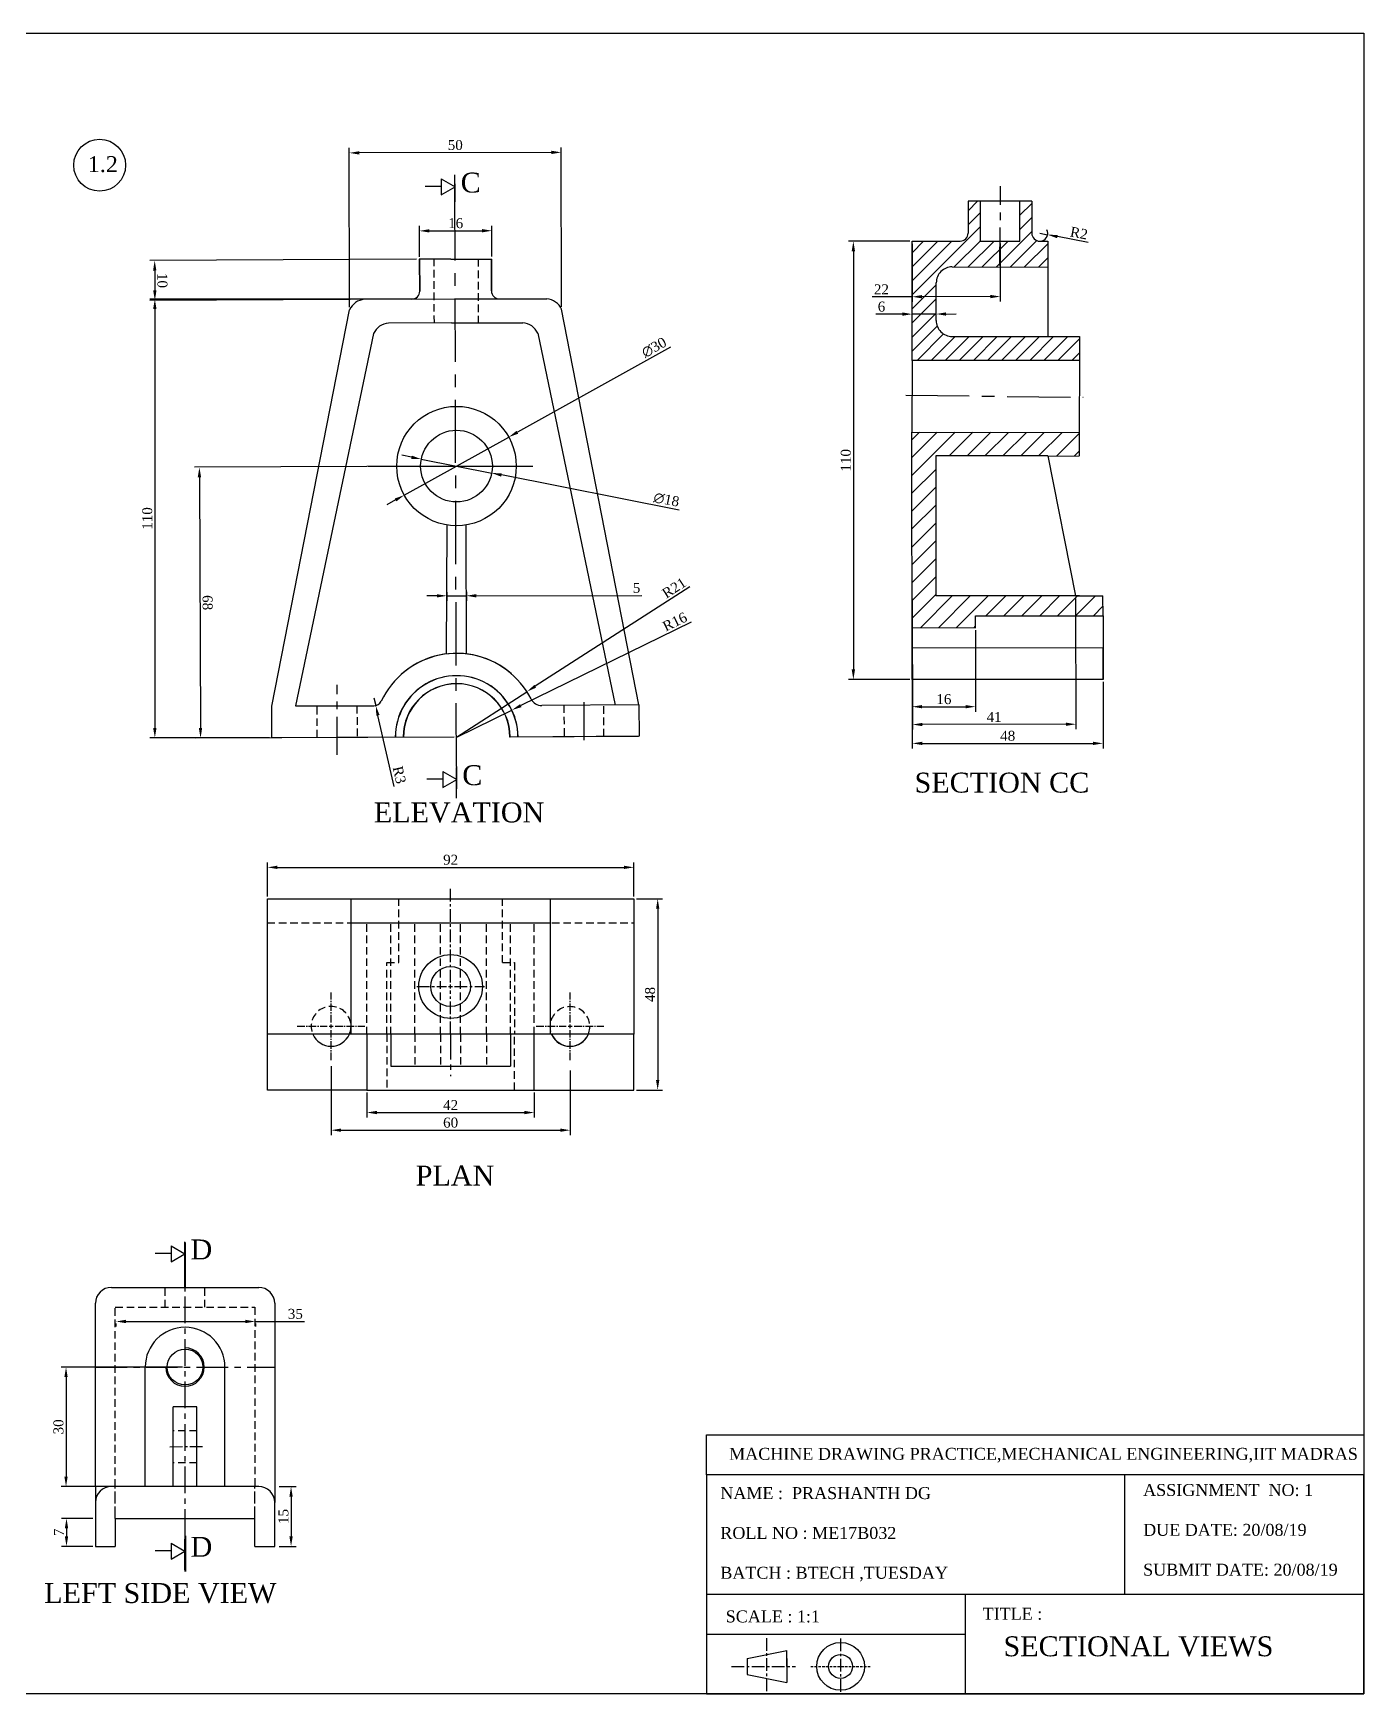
# Model space of a CAD drawing. Header units: millimetres. Extents: x 17593 to 18315, y 2552 to 2968.
# Drawn here: x 17980.5 to 18314.6, y 2551.6 to 2968.4 of the extents above; entities that cross this region are included whole.
import ezdxf

# ---------------------------------------------------------------- set-up
doc = ezdxf.new("R2010")
doc.units = ezdxf.units.MM
for name, pattern in [('ACAD_ISO02W100', [15, 12, -3]), ('CENTER', [50.8, 31.75, -6.35, 6.35, -6.35]), ('CENTER2', [28.575, 19.05, -3.175, 3.175, -3.175]), ('HIDDEN', [9.525, 6.35, -3.175])]:
    doc.linetypes.add(name, pattern=pattern)
doc.styles.get("Standard").update_dxf_attribs({"font": 'times.ttf'})
doc.dimstyles.new('ISO-25', dxfattribs={"dimtxt": 2.5, "dimasz": 2.5, "dimexe": 1.25, "dimexo": 0.625, "dimtad": 1, "dimdsep": 46, "dimtxsty": 'Standard', "dimcen": 2.5, "dimclrd": 3, "dimclre": 3, "dimclrt": 4, "dimadec": 0, "dimazin": 0, "dimtfac": 1, "dimtmove": 0, "dimatfit": 3, "dimfxl": 1, "dimarcsym": 0})
pattern_1 = [(45, (18361.8462, 2815.9197), (-1.767767, 1.767767), [])]

# ---------------------------------------------------------------- blocks, each defined once
blk = doc.blocks.new('*D25')
at = {"color": 3, "lineweight": -2, "transparency": 16777216}
for p, q in [((18059.97, 2899.62), (18059.87, 2939.63)), ((18113.19, 2899.74), (18113.1, 2939.75)), ((18110.6, 2938.5), (18062.38, 2938.39))]:
    blk.add_line(p, q, dxfattribs=at)
at = {"color": 3, "transparency": 16777216}
for points in [[(18062.38, 2938.8), (18062.38, 2937.97), (18059.88, 2938.38)], [(18110.6, 2938.92), (18110.6, 2938.08), (18113.1, 2938.5)]]:
    blk.add_solid(points, dxfattribs=at)
at = {"layer": 'Defpoints', "color": 0, "transparency": 16777216}
for p in [(18059.88, 2938.38), (18059.97, 2899), (18113.19, 2899.12)]:
    blk.add_point(p, dxfattribs=at)
at = {"color": 4, "transparency": 16777216, "insert": (18086.49, 2940.34), "char_height": 2.5, "attachment_point": 5, "rotation": 0.132}
blk.add_mtext('50', dxfattribs=at)
blk = doc.blocks.new('*D26')
at = {"color": 3, "lineweight": -2, "transparency": 16777216}
for p, q in [((18076.77, 2911.69), (18009.79, 2911.35)), ((18011.05, 2908.86), (18011.07, 2903.85)), ((18076.82, 2901.69), (18009.84, 2901.35))]:
    blk.add_line(p, q, dxfattribs=at)
at = {"color": 3, "transparency": 16777216}
for points in [[(18011.46, 2908.86), (18010.63, 2908.85), (18011.04, 2911.36)], [(18011.49, 2903.85), (18010.66, 2903.85), (18011.09, 2901.35)]]:
    blk.add_solid(points, dxfattribs=at)
at = {"layer": 'Defpoints', "color": 0, "transparency": 16777216}
for p in [(18077.4, 2911.7), (18011.09, 2901.35), (18077.45, 2901.69)]:
    blk.add_point(p, dxfattribs=at)
at = {"color": 4, "transparency": 16777216, "insert": (18012.96, 2906.36), "char_height": 2.5, "attachment_point": 5, "rotation": 270.2938}
blk.add_mtext('10', dxfattribs=at)
blk = doc.blocks.new('*D22')
at = {"color": 3, "lineweight": -2, "transparency": 16777216}
for p, q in [((18076.82, 2901.69), (18009.83, 2901.69)), ((18011.08, 2899.19), (18011.08, 2794.03)), ((18039.86, 2791.53), (18009.83, 2791.53))]:
    blk.add_line(p, q, dxfattribs=at)
at = {"color": 3, "transparency": 16777216}
for points in [[(18010.66, 2899.19), (18011.5, 2899.19), (18011.08, 2901.69)], [(18010.66, 2794.03), (18011.5, 2794.03), (18011.08, 2791.53)]]:
    blk.add_solid(points, dxfattribs=at)
at = {"layer": 'Defpoints', "color": 0, "transparency": 16777216}
for p in [(18077.45, 2901.69), (18011.08, 2791.53), (18040.48, 2791.53)]:
    blk.add_point(p, dxfattribs=at)
at = {"color": 4, "transparency": 16777216, "insert": (18009.18, 2846.61), "char_height": 2.5, "attachment_point": 5, "rotation": 90}
blk.add_mtext('110', dxfattribs=at)
blk = doc.blocks.new('*D27')
at = {"color": 3, "lineweight": -2, "transparency": 16777216}
for p, q in [((18085.96, 2859.75), (18021.01, 2859.48)), ((18022.27, 2856.98), (18022.54, 2793.98)), ((18086.25, 2791.76), (18021.3, 2791.48))]:
    blk.add_line(p, q, dxfattribs=at)
at = {"color": 3, "transparency": 16777216}
for points in [[(18022.68, 2856.98), (18021.85, 2856.98), (18022.26, 2859.48)], [(18022.95, 2793.98), (18022.12, 2793.98), (18022.55, 2791.48)]]:
    blk.add_solid(points, dxfattribs=at)
at = {"layer": 'Defpoints', "color": 0, "transparency": 16777216}
for p in [(18086.59, 2859.76), (18022.55, 2791.48), (18086.88, 2791.76)]:
    blk.add_point(p, dxfattribs=at)
at = {"color": 4, "transparency": 16777216, "insert": (18024.3, 2825.49), "char_height": 2.5, "attachment_point": 5, "rotation": 270.2453}
blk.add_mtext('68', dxfattribs=at)
blk = doc.blocks.new('*D28')
at = {"color": 3, "lineweight": -2, "transparency": 16777216}
for p, q in [((18081.87, 2827.19), (18079.37, 2827.19)), ((18084.37, 2828.15), (18084.37, 2825.95)), ((18084.37, 2827.2), (18089.27, 2827.21)), ((18089.27, 2828.16), (18089.28, 2825.96)), ((18091.77, 2827.21), (18133.33, 2827.29))]:
    blk.add_line(p, q, dxfattribs=at)
at = {"color": 3, "transparency": 16777216}
for points in [[(18081.87, 2827.61), (18081.87, 2826.78), (18084.37, 2827.2)], [(18091.77, 2827.63), (18091.78, 2826.79), (18089.27, 2827.21)]]:
    blk.add_solid(points, dxfattribs=at)
at = {"layer": 'Defpoints', "color": 0, "transparency": 16777216}
for p in [(18084.37, 2828.77), (18089.27, 2828.78), (18089.27, 2827.21)]:
    blk.add_point(p, dxfattribs=at)
at = {"color": 4, "transparency": 16777216, "insert": (18131.99, 2829.18), "char_height": 2.5, "attachment_point": 5, "rotation": 0.1068}
blk.add_mtext('5', dxfattribs=at)
blk = doc.blocks.new('*D29')
at = {"color": 3, "lineweight": -2, "transparency": 16777216}
for p, q in [((18145.34, 2829.48), (18106.57, 2804.49)), ((18086.82, 2791.76), (18104.47, 2803.14))]:
    blk.add_line(p, q, dxfattribs=at)
at = {"color": 3, "transparency": 16777216}
blk.add_solid([(18106.34, 2804.84), (18106.79, 2804.14), (18104.47, 2803.14)], dxfattribs=at)
at = {"layer": 'Defpoints', "color": 0, "transparency": 16777216}
for p in [(18104.47, 2803.14), (18086.82, 2791.76)]:
    blk.add_point(p, dxfattribs=at)
at = {"color": 4, "transparency": 16777216, "insert": (18141.43, 2829.19), "char_height": 2.5, "attachment_point": 5, "rotation": 32.805}
blk.add_mtext('R21', dxfattribs=at)
blk = doc.blocks.new('*D23')
at = {"color": 3, "lineweight": -2, "transparency": 16777216}
for p, q in [((18145.68, 2820.57), (18102.95, 2799.63)), ((18086.88, 2791.76), (18100.7, 2798.53))]:
    blk.add_line(p, q, dxfattribs=at)
at = {"color": 3, "transparency": 16777216}
blk.add_solid([(18102.76, 2800.01), (18103.13, 2799.26), (18100.7, 2798.53)], dxfattribs=at)
at = {"layer": 'Defpoints', "color": 0, "transparency": 16777216}
for p in [(18100.7, 2798.53), (18086.88, 2791.76)]:
    blk.add_point(p, dxfattribs=at)
at = {"color": 4, "transparency": 16777216, "insert": (18141.61, 2820.69), "char_height": 2.5, "attachment_point": 5, "rotation": 26.1064}
blk.add_mtext('R16', dxfattribs=at)
blk = doc.blocks.new('*D30')
at = {"color": 3, "lineweight": -2, "transparency": 16777216}
for p, q in [((18140.55, 2889.63), (18102.09, 2868.26)), ((18073.69, 2852.47), (18099.91, 2867.04)), ((18071.5, 2851.26), (18069.32, 2850.04))]:
    blk.add_line(p, q, dxfattribs=at)
at = {"color": 3, "transparency": 16777216}
for points in [[(18101.89, 2868.62), (18102.3, 2867.89), (18099.91, 2867.04)], [(18071.3, 2851.62), (18071.7, 2850.89), (18073.69, 2852.47)]]:
    blk.add_solid(points, dxfattribs=at)
at = {"layer": 'Defpoints', "color": 0, "transparency": 16777216}
for p in [(18099.91, 2867.04), (18073.69, 2852.47)]:
    blk.add_point(p, dxfattribs=at)
at = {"color": 4, "transparency": 16777216, "insert": (18136.41, 2889.53), "char_height": 2.5, "attachment_point": 5, "rotation": 29.0609}
blk.add_mtext('∅30', dxfattribs=at)
blk = doc.blocks.new('*D31')
at = {"color": 3, "lineweight": -2, "transparency": 16777216}
for p, q in [((18075.52, 2861.98), (18073.06, 2862.47)), ((18077.97, 2861.5), (18095.63, 2858.02)), ((18142.69, 2848.74), (18098.08, 2857.53))]:
    blk.add_line(p, q, dxfattribs=at)
at = {"color": 3, "transparency": 16777216}
for points in [[(18075.6, 2862.39), (18075.43, 2861.57), (18077.97, 2861.5)], [(18098.16, 2857.94), (18098, 2857.12), (18095.63, 2858.02)]]:
    blk.add_solid(points, dxfattribs=at)
at = {"layer": 'Defpoints', "color": 0, "transparency": 16777216}
for p in [(18077.97, 2861.5), (18095.63, 2858.02)]:
    blk.add_point(p, dxfattribs=at)
at = {"color": 4, "transparency": 16777216, "insert": (18139.5, 2851.33), "char_height": 2.5, "attachment_point": 5, "rotation": 348.8492}
blk.add_mtext('∅18', dxfattribs=at)
blk = doc.blocks.new('*D32')
at = {"color": 3, "lineweight": -2, "transparency": 16777216}
for p, q in [((18077.53, 2912.32), (18077.51, 2920.05)), ((18080.01, 2918.81), (18093.19, 2918.84)), ((18095.71, 2912.36), (18095.69, 2920.09))]:
    blk.add_line(p, q, dxfattribs=at)
at = {"color": 3, "transparency": 16777216}
for points in [[(18080.01, 2919.23), (18080.01, 2918.39), (18077.51, 2918.8)], [(18093.19, 2919.26), (18093.19, 2918.42), (18095.69, 2918.84)]]:
    blk.add_solid(points, dxfattribs=at)
at = {"layer": 'Defpoints', "color": 0, "transparency": 16777216}
for p in [(18095.69, 2918.84), (18077.53, 2911.7), (18095.71, 2911.74)]:
    blk.add_point(p, dxfattribs=at)
at = {"color": 4, "transparency": 16777216, "insert": (18086.6, 2920.72), "char_height": 2.5, "attachment_point": 5, "rotation": 0.131}
blk.add_mtext('16', dxfattribs=at)
blk = doc.blocks.new('*D24')
at = {"color": 3, "lineweight": -2, "transparency": 16777216}
for p, q in [((18066.08, 2801.58), (18066.53, 2799.63)), ((18071.19, 2779.3), (18067.09, 2797.2))]:
    blk.add_line(p, q, dxfattribs=at)
at = {"color": 3, "transparency": 16777216}
blk.add_solid([(18067.49, 2797.29), (18066.68, 2797.1), (18066.53, 2799.63)], dxfattribs=at)
at = {"layer": 'Defpoints', "color": 0, "transparency": 16777216}
for p in [(18066.08, 2801.58), (18066.53, 2799.63)]:
    blk.add_point(p, dxfattribs=at)
at = {"color": 4, "transparency": 16777216, "insert": (18072.46, 2782.25), "char_height": 2.5, "attachment_point": 5, "rotation": 282.909}
blk.add_mtext('R3', dxfattribs=at)
blk = doc.blocks.new('*D34')
at = {"color": 3, "lineweight": -2, "transparency": 16777216}
for p, q in [((18200.59, 2916.21), (18185.17, 2916.21)), ((18186.42, 2913.71), (18186.42, 2808.71)), ((18200.59, 2806.21), (18185.17, 2806.21))]:
    blk.add_line(p, q, dxfattribs=at)
at = {"color": 3, "transparency": 16777216}
for points in [[(18186.01, 2913.71), (18186.84, 2913.71), (18186.42, 2916.21)], [(18186.01, 2808.71), (18186.84, 2808.71), (18186.42, 2806.21)]]:
    blk.add_solid(points, dxfattribs=at)
at = {"layer": 'Defpoints', "color": 0, "transparency": 16777216}
for p in [(18201.22, 2916.21), (18186.42, 2806.21), (18201.22, 2806.21)]:
    blk.add_point(p, dxfattribs=at)
at = {"color": 4, "transparency": 16777216, "insert": (18184.53, 2861.21), "char_height": 2.5, "attachment_point": 5, "rotation": 90}
blk.add_mtext('110', dxfattribs=at)
blk = doc.blocks.new('*D35')
at = {"color": 3, "lineweight": -2, "transparency": 16777216}
for p, q in [((18201.22, 2805.59), (18201.22, 2788.91)), ((18249.12, 2805.59), (18249.12, 2788.91)), ((18203.72, 2790.16), (18246.62, 2790.16))]:
    blk.add_line(p, q, dxfattribs=at)
at = {"color": 3, "transparency": 16777216}
for points in [[(18203.72, 2790.57), (18203.72, 2789.74), (18201.22, 2790.16)], [(18246.62, 2790.57), (18246.62, 2789.74), (18249.12, 2790.16)]]:
    blk.add_solid(points, dxfattribs=at)
at = {"layer": 'Defpoints', "color": 0, "transparency": 16777216}
for p in [(18201.22, 2806.21), (18249.12, 2806.21), (18249.12, 2790.16)]:
    blk.add_point(p, dxfattribs=at)
at = {"color": 4, "transparency": 16777216, "insert": (18225.17, 2792.05), "char_height": 2.5, "attachment_point": 5}
blk.add_mtext('48', dxfattribs=at)
blk = doc.blocks.new('*D36')
at = {"color": 3, "lineweight": -2, "transparency": 16777216}
for p, q in [((18201.19, 2818.59), (18201.19, 2798.12)), ((18217.1, 2818.59), (18217.1, 2798.12)), ((18203.69, 2799.37), (18214.6, 2799.37))]:
    blk.add_line(p, q, dxfattribs=at)
at = {"color": 3, "transparency": 16777216}
for points in [[(18203.69, 2799.78), (18203.69, 2798.95), (18201.19, 2799.37)], [(18214.6, 2799.78), (18214.6, 2798.95), (18217.1, 2799.37)]]:
    blk.add_solid(points, dxfattribs=at)
at = {"layer": 'Defpoints', "color": 0, "transparency": 16777216}
for p in [(18201.19, 2819.21), (18217.1, 2819.21), (18217.1, 2799.37)]:
    blk.add_point(p, dxfattribs=at)
at = {"color": 4, "transparency": 16777216, "insert": (18209.15, 2801.26), "char_height": 2.5, "attachment_point": 5}
blk.add_mtext('16', dxfattribs=at)
blk = doc.blocks.new('*D37')
at = {"color": 3, "lineweight": -2, "transparency": 16777216}
for p, q in [((18201.15, 2915.59), (18201.19, 2901.02)), ((18223.27, 2915.63), (18223.31, 2901.07)), ((18201.18, 2902.27), (18191.12, 2902.25)), ((18220.8, 2902.32), (18203.68, 2902.28))]:
    blk.add_line(p, q, dxfattribs=at)
at = {"color": 3, "transparency": 16777216}
for points in [[(18203.68, 2902.7), (18203.68, 2901.86), (18201.18, 2902.27)], [(18220.8, 2902.73), (18220.8, 2901.9), (18223.3, 2902.32)]]:
    blk.add_solid(points, dxfattribs=at)
at = {"layer": 'Defpoints', "color": 0, "transparency": 16777216}
for p in [(18201.15, 2916.21), (18223.27, 2916.26), (18223.3, 2902.32)]:
    blk.add_point(p, dxfattribs=at)
at = {"color": 4, "transparency": 16777216, "insert": (18193.47, 2904.13), "char_height": 2.5, "attachment_point": 5, "rotation": 0.1248}
blk.add_mtext('22', dxfattribs=at)
blk = doc.blocks.new('*D38')
at = {"color": 3, "lineweight": -2, "transparency": 16777216}
for p, q in [((18198.69, 2897.91), (18192.1, 2897.89)), ((18201.19, 2896.91), (18201.19, 2899.16)), ((18207.22, 2897.93), (18201.19, 2897.91)), ((18207.22, 2896.93), (18207.22, 2899.18)), ((18209.72, 2897.93), (18212.22, 2897.94))]:
    blk.add_line(p, q, dxfattribs=at)
at = {"color": 3, "transparency": 16777216}
for points in [[(18198.69, 2898.33), (18198.69, 2897.49), (18201.19, 2897.91)], [(18209.72, 2898.35), (18209.72, 2897.52), (18207.22, 2897.93)]]:
    blk.add_solid(points, dxfattribs=at)
at = {"layer": 'Defpoints', "color": 0, "transparency": 16777216}
for p in [(18201.19, 2897.91), (18201.2, 2896.29), (18207.22, 2896.3)]:
    blk.add_point(p, dxfattribs=at)
at = {"color": 4, "transparency": 16777216, "insert": (18193.49, 2899.79), "char_height": 2.5, "attachment_point": 5, "rotation": 0.1251}
blk.add_mtext('6', dxfattribs=at)
blk = doc.blocks.new('*D33')
at = {"color": 3, "lineweight": -2, "transparency": 16777216}
for p, q in [((18233.22, 2918.21), (18235.18, 2917.84)), ((18245.34, 2915.91), (18237.64, 2917.37))]:
    blk.add_line(p, q, dxfattribs=at)
blk.add_arc((18233.22, 2918.21), 2, 287.9049, 25.0654, dxfattribs=at)
at = {"color": 3, "transparency": 16777216}
blk.add_solid([(18237.72, 2917.78), (18237.56, 2916.96), (18235.18, 2917.84)], dxfattribs=at)
at = {"layer": 'Defpoints', "color": 0, "transparency": 16777216}
for p in [(18233.22, 2918.21), (18235.18, 2917.84)]:
    blk.add_point(p, dxfattribs=at)
at = {"color": 4, "transparency": 16777216, "insert": (18243.07, 2918.25), "char_height": 2.5, "attachment_point": 5, "rotation": 349.2555}
blk.add_mtext('R2', dxfattribs=at)
blk = doc.blocks.new('*D39')
at = {"color": 3, "lineweight": -2, "transparency": 16777216}
for p, q in [((18201.18, 2826.46), (18201.24, 2793.64)), ((18242.21, 2826.54), (18242.28, 2793.72)), ((18239.78, 2794.97), (18203.74, 2794.89))]:
    blk.add_line(p, q, dxfattribs=at)
at = {"color": 3, "transparency": 16777216}
for points in [[(18203.74, 2795.31), (18203.74, 2794.48), (18201.24, 2794.89)], [(18239.78, 2795.38), (18239.78, 2794.55), (18242.28, 2794.97)]]:
    blk.add_solid(points, dxfattribs=at)
at = {"layer": 'Defpoints', "color": 0, "transparency": 16777216}
for p in [(18201.17, 2827.08), (18242.21, 2827.17), (18201.24, 2794.89)]:
    blk.add_point(p, dxfattribs=at)
at = {"color": 4, "transparency": 16777216, "insert": (18221.76, 2796.8), "char_height": 2.5, "width": 8.75, "attachment_point": 5, "rotation": 0.1197}
blk.add_mtext('41', dxfattribs=at)
blk = doc.blocks.new('*U40')
at = {"color": 0, "linetype": 'CENTER2', "ltscale": 0.1, "transparency": 16777216}
for p, q in [((0, 1), (0, 8.5)), ((-8.5, 0), (-1, 0)), ((1, 0), (8.5, 0)), ((0, -8.5), (0, -1))]:
    blk.add_line(p, q, dxfattribs=at)
at = {"color": 0, "linetype": 'Continuous', "ltscale": 0.1, "transparency": 16777216}
for p, q in [((-0.5, 0), (0.5, 0)), ((0, -0.5), (0, 0.5))]:
    blk.add_line(p, q, dxfattribs=at)
blk = doc.blocks.new('*U41')
at = {"color": 0, "linetype": 'CENTER2', "ltscale": 0.1, "transparency": 16777216}
for p, q in [((0, 1), (0, 8.5)), ((-8.5, 0), (-1, 0)), ((1, 0), (8.5, 0)), ((0, -8.5), (0, -1))]:
    blk.add_line(p, q, dxfattribs=at)
at = {"color": 0, "linetype": 'Continuous', "ltscale": 0.1, "transparency": 16777216}
for p, q in [((-0.5, 0), (0.5, 0)), ((0, -0.5), (0, 0.5))]:
    blk.add_line(p, q, dxfattribs=at)
blk = doc.blocks.new('*U42')
at = {"color": 0, "linetype": 'CENTER', "ltscale": 0.1, "transparency": 16777216}
for p, q in [((0, 1), (0, 25.09)), ((-8.5, 0), (-1, 0)), ((1, 0), (8.5, 0)), ((0, -12), (0, -1))]:
    blk.add_line(p, q, dxfattribs=at)
at = {"color": 0, "linetype": 'Continuous', "ltscale": 0.1, "transparency": 16777216}
for p, q in [((-0.5, 0), (0.5, 0)), ((0, -0.5), (0, 0.5))]:
    blk.add_line(p, q, dxfattribs=at)
blk = doc.blocks.new('*D44')
at = {"color": 3, "lineweight": -2, "transparency": 16777216}
for p, q in [((18039.33, 2751.76), (18039.33, 2760.29)), ((18131.33, 2751.76), (18131.33, 2760.29)), ((18041.83, 2759.04), (18128.83, 2759.04))]:
    blk.add_line(p, q, dxfattribs=at)
at = {"color": 3, "transparency": 16777216}
for points in [[(18041.83, 2759.46), (18041.83, 2758.63), (18039.33, 2759.04)], [(18128.83, 2759.46), (18128.83, 2758.63), (18131.33, 2759.04)]]:
    blk.add_solid(points, dxfattribs=at)
at = {"layer": 'Defpoints', "color": 0, "transparency": 16777216}
for p in [(18131.33, 2759.04), (18039.33, 2751.14), (18131.33, 2751.14)]:
    blk.add_point(p, dxfattribs=at)
at = {"color": 4, "transparency": 16777216, "insert": (18085.33, 2760.94), "char_height": 2.5, "attachment_point": 5}
blk.add_mtext('92', dxfattribs=at)
blk = doc.blocks.new('*D45')
at = {"color": 3, "lineweight": -2, "transparency": 16777216}
for p, q in [((18131.95, 2751.14), (18138.55, 2751.14)), ((18137.3, 2748.64), (18137.3, 2705.64)), ((18131.95, 2703.14), (18138.55, 2703.14))]:
    blk.add_line(p, q, dxfattribs=at)
at = {"color": 3, "transparency": 16777216}
for points in [[(18136.89, 2748.64), (18137.72, 2748.64), (18137.3, 2751.14)], [(18136.89, 2705.64), (18137.72, 2705.64), (18137.3, 2703.14)]]:
    blk.add_solid(points, dxfattribs=at)
at = {"layer": 'Defpoints', "color": 0, "transparency": 16777216}
for p in [(18131.33, 2751.14), (18131.33, 2703.14), (18137.3, 2703.14)]:
    blk.add_point(p, dxfattribs=at)
at = {"color": 4, "transparency": 16777216, "insert": (18135.41, 2727.14), "char_height": 2.5, "attachment_point": 5, "rotation": 90}
blk.add_mtext('48', dxfattribs=at)
blk = doc.blocks.new('*D46')
at = {"color": 3, "lineweight": -2, "transparency": 16777216}
for p, q in [((18064.33, 2702.51), (18064.33, 2696.25)), ((18106.33, 2702.51), (18106.33, 2696.25)), ((18066.83, 2697.5), (18103.83, 2697.5))]:
    blk.add_line(p, q, dxfattribs=at)
at = {"color": 3, "transparency": 16777216}
for points in [[(18066.83, 2697.92), (18066.83, 2697.08), (18064.33, 2697.5)], [(18103.83, 2697.92), (18103.83, 2697.08), (18106.33, 2697.5)]]:
    blk.add_solid(points, dxfattribs=at)
at = {"layer": 'Defpoints', "color": 0, "transparency": 16777216}
for p in [(18064.33, 2703.14), (18106.33, 2703.14), (18106.33, 2697.5)]:
    blk.add_point(p, dxfattribs=at)
at = {"color": 4, "transparency": 16777216, "insert": (18085.33, 2699.38), "char_height": 2.5, "attachment_point": 5}
blk.add_mtext('42', dxfattribs=at)
blk = doc.blocks.new('*D43')
at = {"color": 3, "lineweight": -2, "transparency": 16777216}
for p, q in [((18055.33, 2709.1), (18055.33, 2691.82)), ((18115.33, 2708.03), (18115.33, 2691.82)), ((18057.83, 2693.07), (18112.83, 2693.07))]:
    blk.add_line(p, q, dxfattribs=at)
at = {"color": 3, "transparency": 16777216}
for points in [[(18057.83, 2693.48), (18057.83, 2692.65), (18055.33, 2693.07)], [(18112.83, 2693.48), (18112.83, 2692.65), (18115.33, 2693.07)]]:
    blk.add_solid(points, dxfattribs=at)
at = {"layer": 'Defpoints', "color": 0, "transparency": 16777216}
for p in [(18055.33, 2709.73), (18115.33, 2708.66), (18115.33, 2693.07)]:
    blk.add_point(p, dxfattribs=at)
at = {"color": 4, "transparency": 16777216, "insert": (18085.33, 2694.96), "char_height": 2.5, "attachment_point": 5}
blk.add_mtext('60', dxfattribs=at)
blk = doc.blocks.new('*D166')
at = {"color": 3, "lineweight": -2, "transparency": 16777216}
for p, q in [((18018.03, 2633.61), (17987.53, 2633.61)), ((17988.78, 2631.11), (17988.78, 2606.11)), ((18018.03, 2603.61), (17987.53, 2603.61))]:
    blk.add_line(p, q, dxfattribs=at)
at = {"color": 3, "transparency": 16777216}
for points in [[(17988.37, 2631.11), (17989.2, 2631.11), (17988.78, 2633.61)], [(17988.37, 2606.11), (17989.2, 2606.11), (17988.78, 2603.61)]]:
    blk.add_solid(points, dxfattribs=at)
at = {"layer": 'Defpoints', "color": 0, "transparency": 16777216}
for p in [(18018.66, 2633.61), (17988.78, 2603.61), (18018.66, 2603.61)]:
    blk.add_point(p, dxfattribs=at)
at = {"color": 4, "transparency": 16777216, "insert": (17986.89, 2618.61), "char_height": 2.5, "attachment_point": 5, "rotation": 90}
blk.add_mtext('30', dxfattribs=at)
blk = doc.blocks.new('*D149')
at = {"color": 3, "lineweight": -2, "transparency": 16777216}
for p, q in [((18042.27, 2603.61), (18046.52, 2603.61)), ((18045.27, 2601.11), (18045.27, 2591.11)), ((18042.27, 2588.61), (18046.52, 2588.61))]:
    blk.add_line(p, q, dxfattribs=at)
at = {"color": 3, "transparency": 16777216}
for points in [[(18044.85, 2601.11), (18045.68, 2601.11), (18045.27, 2603.61)], [(18044.85, 2591.11), (18045.68, 2591.11), (18045.27, 2588.61)]]:
    blk.add_solid(points, dxfattribs=at)
at = {"layer": 'Defpoints', "color": 0, "transparency": 16777216}
for p in [(18041.65, 2603.61), (18041.65, 2588.61), (18045.27, 2588.61)]:
    blk.add_point(p, dxfattribs=at)
at = {"color": 4, "transparency": 16777216, "insert": (18043.37, 2596.11), "char_height": 2.5, "attachment_point": 5, "rotation": 90}
blk.add_mtext('15', dxfattribs=at)
blk = doc.blocks.new('*D150')
at = {"color": 3, "lineweight": -2, "transparency": 16777216}
for p, q in [((17995.53, 2595.61), (17987.65, 2595.61)), ((17988.9, 2593.11), (17988.9, 2591.11)), ((17995.53, 2588.61), (17987.65, 2588.61))]:
    blk.add_line(p, q, dxfattribs=at)
at = {"color": 3, "transparency": 16777216}
for points in [[(17988.48, 2593.11), (17989.32, 2593.11), (17988.9, 2595.61)], [(17988.48, 2591.11), (17989.32, 2591.11), (17988.9, 2588.61)]]:
    blk.add_solid(points, dxfattribs=at)
at = {"layer": 'Defpoints', "color": 0, "transparency": 16777216}
for p in [(17996.16, 2595.61), (17988.9, 2588.61), (17996.16, 2588.61)]:
    blk.add_point(p, dxfattribs=at)
at = {"color": 4, "transparency": 16777216, "insert": (17987, 2592.11), "char_height": 2.5, "attachment_point": 5, "rotation": 90}
blk.add_mtext('7', dxfattribs=at)
blk = doc.blocks.new('*D151')
at = {"color": 3, "lineweight": -2, "transparency": 16777216}
for p, q in [((18001.31, 2644.53), (18001.31, 2643.8)), ((18003.81, 2645.05), (18033.81, 2645.05)), ((18036.31, 2645.05), (18048.61, 2645.05)), ((18036.31, 2644.53), (18036.31, 2643.8))]:
    blk.add_line(p, q, dxfattribs=at)
at = {"color": 3, "transparency": 16777216}
for points in [[(18003.81, 2645.47), (18003.81, 2644.63), (18001.31, 2645.05)], [(18033.81, 2645.47), (18033.81, 2644.63), (18036.31, 2645.05)]]:
    blk.add_solid(points, dxfattribs=at)
at = {"layer": 'Defpoints', "color": 0, "transparency": 16777216}
for p in [(18001.31, 2645.15), (18036.31, 2645.15), (18036.31, 2645.05)]:
    blk.add_point(p, dxfattribs=at)
at = {"color": 4, "transparency": 16777216, "insert": (18046.34, 2646.95), "char_height": 2.5, "attachment_point": 5}
blk.add_mtext('35', dxfattribs=at)

msp = doc.modelspace()

# ---------------------------------------------------------------- hatches: boundary and pattern name
h = msp.add_hatch()
h.set_pattern_fill('ANSI31', color=3, scale=20)
h.set_pattern_definition(pattern_1)
h.paths.add_polyline_path([(18231.221, 2926.256), (18228.218, 2926.256), (18228.218, 2916.259), (18223.272, 2916.259), (18223.272, 2916.224), (18233.218, 2916.211, -0.4143183), (18231.218, 2918.212)])
h.paths.add_polyline_path([(18218.239, 2926.256), (18215.221, 2926.256), (18215.239, 2918.242, -0.4142136), (18213.243, 2916.238), (18223.272, 2916.224), (18223.272, 2916.259), (18223.218, 2916.259), (18218.239, 2916.248)])
h = msp.add_hatch()
h.set_pattern_fill('ANSI31', color=3, scale=20)
h.set_pattern_definition(pattern_1)
h.paths.add_polyline_path([(18223.218, 2916.259), (18215.243, 2916.242), (18213.243, 2916.238), (18201.152, 2916.211), (18201.218, 2886.296), (18243.201, 2886.296), (18243.218, 2892.296), (18235.218, 2892.296), (18211.223, 2892.296, -0.4145918), (18207.223, 2896.301), (18207.235, 2905.766, -0.4142136), (18211.24, 2909.761), (18235.218, 2909.73), (18235.218, 2916.211), (18233.195, 2916.211), (18231.218, 2916.256)])
h = msp.add_hatch()
h.set_pattern_fill('ANSI31', color=3)
h.set_pattern_definition([(45, (67.6336, 26.3105), (-2.24506403, 2.24506403), [])])
h.paths.add_polyline_path([(18217.104, 2819.15), (18217.104, 2822.15), (18249.104, 2822.179), (18249.051, 2827.166), (18242.21, 2827.166), (18207.1, 2827.166), (18207.1, 2862.296), (18235.218, 2862.296), (18243.136, 2862.274), (18243.152, 2868.182), (18201.088, 2868.296), (18201.19, 2819.211)])

# ---------------------------------------------------------------- linework, layer by layer
at = {"color": 6}
for p, q in [((18082.972, 2931.832), (18082.972, 2927.832)), ((18082.972, 2931.832), (18086.436, 2929.832)), ((18086.38, 2925.179), (18086.392, 2932.85)), ((18086.385, 2930.632), (18086.385, 2926.122)), ((18083.038, 2929.935), (18078.968, 2929.935)), ((18083.444, 2781.192), (18079.375, 2781.193)), ((18083.379, 2783.09), (18083.379, 2779.09)), ((18083.379, 2783.09), (18086.843, 2781.09)), ((18086.786, 2776.437), (18086.799, 2784.108)), ((18086.798, 2784.341), (18086.814, 2778.769)), ((18015.173, 2664.039), (18015.173, 2660.039)), ((18015.173, 2664.039), (18018.637, 2662.039)), ((18018.581, 2657.386), (18018.593, 2665.057)), ((18015.239, 2662.141), (18011.169, 2662.142)), ((18149.556, 2616.599), (18314.556, 2616.599)), ((18149.556, 2606.599), (18149.556, 2616.599)), ((18314.556, 2606.599), (18149.556, 2606.599)), ((18149.556, 2606.599), (18149.556, 2576.599)), ((18254.556, 2576.599), (18254.556, 2606.599)), ((18015.178, 2589.398), (18015.178, 2585.398)), ((18015.178, 2589.398), (18018.642, 2587.398)), ((18018.586, 2582.745), (18018.598, 2590.415)), ((18015.244, 2587.5), (18011.174, 2587.501)), ((18149.556, 2576.599), (18314.556, 2576.599)), ((18149.556, 2576.599), (18149.556, 2566.599)), ((18214.556, 2566.599), (18214.556, 2576.599)), ((18149.556, 2566.599), (18214.556, 2566.599)), ((18149.556, 2566.599), (18149.556, 2551.599)), ((18214.556, 2551.599), (18214.556, 2566.599))]:
    msp.add_line(p, q, dxfattribs=at)
for p, q in [((18082.972, 2927.832), (18086.436, 2929.832)), ((18091.707, 2911.738), (18092.207, 2911.738)), ((18083.379, 2779.09), (18086.843, 2781.09)), ((18015.173, 2660.039), (18018.637, 2662.039)), ((18015.178, 2585.398), (18018.642, 2587.398))]:
    msp.add_line(p, q)
at = {"color": 1, "linetype": 'CENTER', "lineweight": -2, "ltscale": 0.5}
msp.add_line((18086.798, 2784.341), (18086.398, 2926.724), dxfattribs=at)
at = {"color": 4}
for p, q in [((18231.221, 2926.256), (18215.221, 2926.256)), ((18215.221, 2926.256), (18215.239, 2918.242)), ((18218.239, 2926.256), (18218.239, 2916.248)), ((18228.218, 2916.259), (18228.218, 2926.256)), ((18231.221, 2926.256), (18231.218, 2918.212)), ((18201.218, 2886.296), (18201.152, 2916.211)), ((18201.218, 2916.211), (18213.243, 2916.238)), ((18218.239, 2916.248), (18223.218, 2916.259)), ((18223.218, 2916.259), (18228.218, 2916.259)), ((18233.218, 2916.211), (18235.218, 2916.211)), ((18235.218, 2916.211), (18235.218, 2892.296)), ((18085.397, 2911.733), (18077.397, 2911.696)), ((18077.57, 2903.682), (18077.529, 2911.696)), ((18077.529, 2911.696), (18077.57, 2903.692)), ((18085.397, 2911.733), (18087.707, 2911.738)), ((18087.707, 2911.738), (18095.707, 2911.738)), ((18095.575, 2903.733), (18095.575, 2911.738)), ((18095.575, 2911.738), (18095.575, 2903.733)), ((18211.24, 2909.761), (18235.218, 2909.73)), ((18207.223, 2896.301), (18207.235, 2905.766)), ((18075.58, 2901.682), (18063.664, 2901.621)), ((18075.58, 2901.682), (18087.707, 2901.738)), ((18086.575, 2901.735), (18094.575, 2901.74)), ((18094.575, 2901.74), (18097.574, 2901.733)), ((18097.574, 2901.733), (18109.485, 2901.727)), ((18040.444, 2799.525), (18059.967, 2898.997)), ((18132.573, 2799.816), (18113.195, 2899.12)), ((18065.994, 2893.026), (18046.394, 2799.601)), ((18085.519, 2895.686), (18069.691, 2895.65)), ((18085.519, 2895.686), (18087.658, 2895.691)), ((18087.658, 2895.691), (18103.486, 2895.728)), ((18107.195, 2893.121), (18126.64, 2799.784)), ((18211.223, 2892.296), (18235.218, 2892.296)), ((18235.218, 2892.296), (18243.218, 2892.296)), ((18243.218, 2892.296), (18243.136, 2862.296)), ((18243.218, 2892.296), (18243.218, 2886.296)), ((18201.218, 2886.296), (18201.088, 2868.296)), ((18243.218, 2886.296), (18201.218, 2886.296)), ((18201.218, 2806.211), (18201.088, 2868.296)), ((18201.218, 2868.296), (18243.152, 2868.182)), ((18064.663, 2859.758), (18105.928, 2859.758)), ((18235.218, 2862.296), (18207.1, 2862.296)), ((18207.1, 2862.296), (18207.1, 2827.166)), ((18235.218, 2862.296), (18242.21, 2827.166)), ((18235.218, 2862.296), (18243.136, 2862.274)), ((18084.284, 2812.604), (18084.452, 2844.942)), ((18089.312, 2812.609), (18089.232, 2844.956)), ((18242.21, 2827.166), (18207.1, 2827.166)), ((18243.21, 2827.166), (18242.21, 2827.166)), ((18242.21, 2827.166), (18249.051, 2827.166)), ((18249.104, 2822.179), (18249.051, 2827.179)), ((18217.104, 2822.15), (18249.104, 2822.179)), ((18217.104, 2819.15), (18217.104, 2822.15)), ((18249.104, 2822.179), (18249.122, 2806.179)), ((18201.19, 2819.211), (18217.104, 2819.15)), ((18249.122, 2814.179), (18201.201, 2814.079)), ((18249.122, 2806.179), (18249.122, 2814.179)), ((18235.218, 2806.211), (18201.218, 2806.211)), ((18249.122, 2806.179), (18235.218, 2806.211)), ((18040.481, 2791.526), (18040.444, 2799.525)), ((18046.394, 2799.601), (18066.08, 2799.584)), ((18132.573, 2799.816), (18108.201, 2799.683)), ((18132.573, 2799.816), (18132.627, 2791.962)), ((18073.419, 2791.74), (18040.481, 2791.526)), ((18132.627, 2791.962), (18100.212, 2791.739)), ((18100.274, 2791.802), (18132.48, 2791.961)), ((18039.326, 2717.137), (18039.326, 2751.137)), ((18039.326, 2751.137), (18131.326, 2751.137)), ((18060.326, 2751.137), (18110.326, 2751.137)), ((18060.326, 2717.137), (18060.326, 2751.137)), ((18110.326, 2751.137), (18110.326, 2717.137)), ((18131.326, 2751.137), (18131.326, 2717.137)), ((18060.326, 2745.137), (18110.326, 2745.137)), ((18131.326, 2717.137), (18039.326, 2717.137)), ((18039.326, 2703.137), (18039.326, 2717.137)), ((18110.326, 2717.137), (18060.326, 2717.137)), ((18064.326, 2717.137), (18064.326, 2703.137)), ((18070.326, 2717.137), (18070.326, 2709.137)), ((18100.326, 2717.137), (18100.326, 2709.137)), ((18106.326, 2703.137), (18106.326, 2717.137)), ((18131.326, 2703.137), (18131.326, 2717.137)), ((18070.326, 2709.137), (18100.326, 2709.137)), ((18064.326, 2703.137), (18039.326, 2703.137)), ((18064.326, 2703.137), (18106.326, 2703.137)), ((18106.326, 2703.137), (18131.326, 2703.137)), ((18000.158, 2653.608), (18037.158, 2653.608)), ((17996.158, 2603.608), (17996.158, 2649.608)), ((18041.158, 2649.608), (18041.158, 2603.608)), ((18021.658, 2623.608), (18015.658, 2623.608)), ((18314.556, 2616.599), (18314.556, 2606.599)), ((18314.556, 2576.599), (18314.556, 2606.599)), ((17996.158, 2603.608), (17996.158, 2599.608)), ((18037.158, 2603.608), (18000.158, 2603.608)), ((18041.158, 2603.608), (18041.158, 2599.608)), ((17996.158, 2599.608), (17996.158, 2588.608)), ((18041.158, 2588.608), (18041.158, 2599.608)), ((18001.158, 2595.608), (18036.158, 2595.608)), ((18001.158, 2595.608), (18001.158, 2588.608)), ((18036.158, 2588.608), (18036.158, 2595.608)), ((17996.158, 2588.608), (18001.158, 2588.608)), ((18036.158, 2588.608), (18041.158, 2588.608)), ((18314.556, 2551.599), (18314.556, 2576.599)), ((18149.556, 2551.599), (18214.556, 2551.599)), ((18214.556, 2551.599), (18314.556, 2551.599))]:
    msp.add_line(p, q, dxfattribs=at)
at = {"color": 1, "linetype": 'CENTER', "ltscale": 0.3}
for p, q in [((18223.218, 2910.092), (18223.395, 2930.057)), ((18056.815, 2787.3), (18056.815, 2804.838)), ((18118.809, 2791.007), (18118.809, 2800.466))]:
    msp.add_line(p, q, dxfattribs=at)
at = {"color": 3, "linetype": 'HIDDEN', "ltscale": 0.3}
for p, q in [((18081.245, 2895.676), (18081.172, 2911.713)), ((18092.207, 2911.738), (18092.243, 2895.702)), ((18051.849, 2791.674), (18051.856, 2799.596)), ((18061.815, 2799.569), (18061.849, 2791.651)), ((18113.766, 2799.713), (18113.821, 2791.833)), ((18123.809, 2791.867), (18123.766, 2799.768)), ((18072.326, 2735.137), (18072.326, 2751.137)), ((18098.326, 2735.137), (18098.326, 2751.137)), ((18039.326, 2745.137), (18131.326, 2745.137)), ((18064.326, 2717.137), (18064.326, 2745.137)), ((18070.326, 2717.137), (18070.326, 2745.137)), ((18076.326, 2717.137), (18076.326, 2745.137)), ((18082.826, 2717.137), (18082.826, 2745.137)), ((18087.826, 2717.137), (18087.826, 2745.137)), ((18094.326, 2717.137), (18094.326, 2745.137)), ((18100.326, 2717.137), (18100.326, 2745.137)), ((18106.326, 2717.137), (18106.326, 2745.137)), ((18069.326, 2717.137), (18069.326, 2735.137)), ((18069.326, 2735.137), (18072.326, 2735.137)), ((18098.326, 2735.137), (18101.326, 2735.137)), ((18101.326, 2735.137), (18101.326, 2717.137)), ((18069.326, 2717.137), (18069.326, 2703.137)), ((18076.326, 2717.137), (18076.326, 2709.137)), ((18082.826, 2717.137), (18082.826, 2709.137)), ((18087.826, 2717.137), (18087.826, 2709.137)), ((18094.326, 2717.137), (18094.326, 2709.137)), ((18101.326, 2703.137), (18101.326, 2717.137)), ((18013.658, 2648.608), (18013.658, 2653.608)), ((18023.658, 2648.608), (18023.658, 2653.608)), ((18001.158, 2603.608), (18001.158, 2648.608)), ((18001.158, 2648.608), (18036.158, 2648.608)), ((18036.158, 2648.608), (18036.158, 2603.608)), ((18021.658, 2617.608), (18015.658, 2617.608)), ((18021.658, 2609.608), (18015.658, 2609.608))]:
    msp.add_line(p, q, dxfattribs=at)
at = {"color": 1, "linetype": 'CENTER', "ltscale": 0.5}
msp.add_line((18199.62, 2877.555), (18244.143, 2877.037), dxfattribs=at)
at = {"color": 1, "linetype": 'CENTER', "ltscale": 0.2}
msp.add_line((18085.326, 2717.137), (18085.326, 2706.6), dxfattribs=at)
at = {"color": 6, "lineweight": 40, "ltscale": 0.5}
for p, q in [((18018.658, 2653.608), (18018.658, 2664.856)), ((18018.658, 2591.278), (18018.658, 2582.27))]:
    msp.add_line(p, q, dxfattribs=at)
at = {"color": 1, "linetype": 'CENTER', "ltscale": 0.21}
msp.add_line((18018.658, 2591.278), (18018.658, 2657.503), dxfattribs=at)
at = {"color": 1, "linetype": 'CENTER', "ltscale": 0.25}
msp.add_line((17996.158, 2633.608), (18041.158, 2633.608), dxfattribs=at)
at = {"color": 4, "ltscale": 0.25}
for p, q in [((18008.658, 2603.608), (18008.658, 2633.608)), ((18028.658, 2603.608), (18028.658, 2633.608)), ((18015.658, 2603.608), (18015.658, 2623.608)), ((18021.658, 2603.608), (18021.658, 2623.608))]:
    msp.add_line(p, q, dxfattribs=at)
at = {"color": 1, "linetype": 'CENTER', "ltscale": 0.1}
msp.add_line((18023.064, 2613.608), (18014.525, 2613.521), dxfattribs=at)
at = {"color": 4, "linetype": 'ACAD_ISO02W100', "ltscale": 0.25}
for p, q in [((18001.158, 2595.608), (18001.158, 2603.608)), ((18036.158, 2595.608), (18036.158, 2603.608))]:
    msp.add_line(p, q, dxfattribs=at)
at = {"color": 4, "linetype": 'CENTER', "ltscale": 0.1}
for p, q in [((18164.601, 2565.586), (18164.601, 2551.599)), ((18183.223, 2565.446), (18183.223, 2551.88)), ((18155.839, 2558.474), (18171.884, 2558.474))]:
    msp.add_line(p, q, dxfattribs=at)
at = {"color": 4, "ltscale": 0.2}
for p, q in [((18159.737, 2560.474), (18169.737, 2562.474)), ((18159.737, 2560.474), (18159.737, 2556.474)), ((18169.737, 2558.474), (18169.737, 2562.474)), ((18169.737, 2560.474), (18169.737, 2556.474)), ((18159.737, 2556.474), (18169.737, 2554.474)), ((18169.737, 2558.474), (18169.737, 2554.474)), ((18183.223, 2558.474), (18183.223, 2558.474))]:
    msp.add_line(p, q, dxfattribs=at)
at = {"color": 4, "linetype": 'HIDDEN', "ltscale": 0.1}
msp.add_line((18175.739, 2558.474), (18190.81, 2558.474), dxfattribs=at)
at = {"color": 6}
msp.add_lwpolyline([(18314.556, 2551.599), (17592.602, 2551.599), (17592.602, 2968.42), (18314.556, 2968.42)], close=True, dxfattribs=at)
at = {"color": 4}
for centre, radius in [((17997.222, 2935.288), 6.509), ((18086.798, 2859.758), 15), ((18086.798, 2859.758), 9), ((18085.326, 2729.137), 8), ((18085.326, 2729.137), 5), ((18018.658, 2633.608), 4.5)]:
    msp.add_circle(centre, radius, dxfattribs=at)
at = {"color": 4, "ltscale": 0.2}
for radius in [6, 3]:
    msp.add_circle((18183.223, 2558.474), radius, dxfattribs=at)
at = {"color": 4}
for centre, radius, start, end in [((18213.239, 2918.238), 2, 270.12514, 0.12514), ((18233.218, 2918.211), 2, 179.97951, 270), ((18211.235, 2905.761), 4, 89.92603, 179.92603), ((18064.029, 2897.189), 4.446, 94.55144, 156.00418), ((18075.57, 2903.682), 2, 270.29384, 0.29384), ((18097.575, 2903.733), 2, 180.00271, 269.97008), ((18109.141, 2897.293), 4.446, 24.25975, 85.71249), ((18070.055, 2891.218), 4.446, 94.55144, 156.00418), ((18103.142, 2891.294), 4.446, 24.25975, 85.71249), ((18211.223, 2896.296), 4, 179.92603, 270), ((18086.877, 2791.758), 21, 49.0544, 154.70915), ((18086.815, 2791.758), 21, 27.07833, 131.20952), ((18086.815, 2791.758), 15.397, 359.931, 179.99876), ((18086.877, 2791.758), 15.397, 0.26516, 180.33292), ((18086.816, 2791.739), 13.397, 359.99888, 179.99703), ((18086.877, 2791.739), 13.397, 0.26689, 180.26505), ((18108.185, 2802.683), 3, 207.07833, 270.31334), ((18066.082, 2801.584), 2, 269.95058, 334.70915), ((18055.326, 2719.137), 5, 203.57818, 336.42182), ((18115.266, 2719.086), 5, 203.57818, 336.42182), ((18115.326, 2719.137), 5, 203.57818, 336.42182), ((18000.158, 2649.608), 4, 90, 180), ((18037.158, 2649.608), 4, 0, 90), ((18018.658, 2633.608), 10, 0, 180), ((18018.658, 2633.608), 4.825, 180, 90), ((18000.158, 2599.608), 4, 90, 180), ((18037.158, 2599.608), 4, 0, 90)]:
    msp.add_arc(centre, radius, start, end, dxfattribs=at)
at = {"color": 3, "linetype": 'HIDDEN', "ltscale": 0.3}
for centre in [(18055.326, 2719.137), (18115.266, 2719.086)]:
    msp.add_arc(centre, 5, 336.42182, 203.57818, dxfattribs=at)
at = {"color": 6}
for points in [[(18082.972, 2931.832), (18082.972, 2927.832), (18086.436, 2929.832), (18082.972, 2931.832)], [(18083.379, 2783.09), (18083.379, 2779.09), (18086.843, 2781.09), (18083.379, 2783.09)], [(18015.173, 2664.039), (18015.173, 2660.039), (18018.637, 2662.039), (18015.173, 2664.039)], [(18015.178, 2589.398), (18015.178, 2585.398), (18018.642, 2587.398), (18015.178, 2589.398)]]:
    msp.add_solid(points, dxfattribs=at)

# ---------------------------------------------------------------- block references
at = {"color": 1, "linetype": 'CENTER', "ltscale": 0.1}
msp.add_blockref('*U42', (18085.326, 2729.137), dxfattribs=at)
at = {"color": 1, "linetype": 'CENTER2', "ltscale": 0.1}
for name, p in [('*U40', (18055.326, 2719.137)), ('*U41', (18115.326, 2719.137))]:
    msp.add_blockref(name, p, dxfattribs=at)

# ---------------------------------------------------------------- texts
at = {"color": 4}
for s, height, p in [('1.2', 4, (17994.244, 2933.568)), ('SECTION CC', 5, (18201.789, 2777.814)), ('ELEVATION', 5, (18066.054, 2770.328)), ('PLAN', 5, (18076.57, 2679.182)), ('LEFT SIDE VIEW', 5, (17983.307, 2574.39))]:
    msp.add_text(s, height=height, dxfattribs=at).set_placement(p)
at = {"color": 6}
for s, p in [('C', (18087.843, 2928.43)), ('C', (18088.25, 2779.687)), ('D', (18020.044, 2660.636)), ('D', (18020.049, 2585.995))]:
    msp.add_text(s, height=5, dxfattribs=at).set_placement(p)
at = {"color": 4}
for s, width, heights, insert, char_height, attachment_point in [('MACHINE DRAWING PRACTICE,MECHANICAL ENGINEERING,IIT MADRAS', 169.49861, [7.38], (18234.162, 2611.472), 3, 5), ('NAME :  PRASHANTH DG\\P\\PROLL NO : ME17B032\\P\\PBATCH : BTECH ,TUESDAY', 99.4536, [0], (18153.03, 2603.474), 3, 1), ('ASSIGNMENT  NO: 1\\P\\PDUE DATE: 20/08/19\\P\\PSUBMIT DATE: 20/08/19', 75.97584, [0], (18259.165, 2604.252), 3, 1), ('SCALE : 1:1', 57.1733, [0], (18154.382, 2572.517), 3, 1), ('TITLE : ', 48.32697, [0], (18218.883, 2573.18), 3, 1), (' SECTIONAL VIEWS ', 87.10786, [0], (18222.224, 2566.025), 5, 1)]:
    msp.add_mtext_dynamic_manual_height_columns(s, width=width, gutter_width=1, heights=heights, dxfattribs=dict(at, insert=insert, char_height=char_height, attachment_point=attachment_point))

# ---------------------------------------------------------------- dimensions: what is measured, and where the dimension line sits
dim = msp.add_aligned_dim(p1=(18113.195, 2899.12), p2=(18059.967, 2898.997), distance=-39.384, text='50', dimstyle='ISO-25', dxfattribs=at)
dim.commit()
dim.dimension.update_dxf_attribs({"geometry": '*D25', "text_midpoint": (18086.486, 2940.339)})
for p1, p2, distance, text, picture, middle in [((18077.529, 2911.696), (18095.707, 2911.738), 7.107, '16', '*D32', (18086.597, 2920.72)), ((18242.21, 2827.166), (18201.174, 2827.081), 32.194, '41', '*D39', (18221.755, 2796.805))]:
    dim = msp.add_aligned_dim(p1=p1, p2=p2, distance=distance, text=text, dimstyle='ISO-25')
    dim.commit()
    dim.dimension.update_dxf_attribs({"geometry": picture, "text_midpoint": middle})
dim = msp.add_radius_dim(center=(18233.218, 2918.211), mpoint=(18235.183, 2917.838), dimstyle='ISO-25')
dim.commit()
dim.dimension.update_dxf_attribs({"geometry": '*D33', "text_midpoint": (18243.069, 2918.25)})
for base, p1, p2, picture, middle in [((18186.423, 2806.211), (18201.218, 2916.211), (18201.218, 2806.211), '*D34', (18184.526, 2861.211)), ((18137.303, 2703.137), (18131.326, 2751.137), (18131.326, 2703.137), '*D45', (18135.406, 2727.137)), ((17988.785, 2603.608), (18018.658, 2633.608), (18018.658, 2603.608), '*D166', (17986.888, 2618.608)), ((18045.265, 2588.608), (18041.649, 2603.608), (18041.649, 2588.608), '*D149', (18043.369, 2596.108)), ((17988.899, 2588.608), (17996.158, 2595.608), (17996.158, 2588.608), '*D150', (17986.999, 2592.108))]:
    dim = msp.add_linear_dim(base=base, p1=p1, p2=p2, angle=90, dimstyle='ISO-25')
    dim.commit()
    dim.dimension.update_dxf_attribs({"geometry": picture, "text_midpoint": middle})
for base, p1, p2, angle, text, picture, middle in [((18223.303, 2902.323), (18201.152, 2916.211), (18223.272, 2916.259), 0.12483, '22', '*D37', (18193.474, 2902.258)), ((18201.192, 2897.915), (18207.223, 2896.301), (18201.196, 2896.288), 180.12514, '6', '*D38', (18193.498, 2897.898)), ((18089.275, 2827.206), (18084.368, 2828.773), (18089.272, 2828.783), 0.10678, '5', '*D28', (18131.991, 2827.285))]:
    dim = msp.add_linear_dim(base=base, p1=p1, p2=p2, angle=angle, text=text, dimstyle='ISO-25')
    dim.commit()
    dim.dimension.update_dxf_attribs({"geometry": picture, "text_midpoint": middle, "dimtype": 161})
dim = msp.add_aligned_dim(p1=(18077.397, 2911.696), p2=(18077.448, 2901.692), distance=-66.363, dimstyle='ISO-25', dxfattribs=at)
dim.commit()
dim.dimension.update_dxf_attribs({"geometry": '*D26', "text_midpoint": (18012.957, 2906.363)})
dim = msp.add_linear_dim(base=(18011.081, 2791.526), p1=(18077.448, 2901.692), p2=(18040.481, 2791.526), angle=90, text='110', dimstyle='ISO-25', dxfattribs=at)
dim.commit()
dim.dimension.update_dxf_attribs({"geometry": '*D22', "text_midpoint": (18009.184, 2846.609)})
for p1, p2, picture, middle in [((18073.686, 2852.472), (18099.91, 2867.044), '*D30', (18137.344, 2887.846)), ((18077.968, 2861.498), (18095.628, 2858.017), '*D31', (18139.131, 2849.442))]:
    dim = msp.add_diameter_dim_2p(p1=p1, p2=p2, dimstyle='ISO-25')
    dim.commit()
    dim.dimension.update_dxf_attribs({"geometry": picture, "text_midpoint": middle, "dimtype": 163})
dim = msp.add_aligned_dim(p1=(18086.586, 2859.758), p2=(18086.877, 2791.758), distance=-64.33, dimstyle='ISO-25')
dim.commit()
dim.dimension.update_dxf_attribs({"geometry": '*D27', "text_midpoint": (18024.299, 2825.49)})
dim = msp.add_radius_dim(center=(18086.815, 2791.758), mpoint=(18104.466, 2803.135), dimstyle='ISO-25')
dim.commit()
dim.dimension.update_dxf_attribs({"geometry": '*D29', "text_midpoint": (18142.446, 2827.616), "dimtype": 164})
for center, mpoint, text, picture, middle in [((18086.877, 2791.758), (18100.703, 2798.533), 'R16', '*D23', (18142.446, 2818.988)), ((18066.082, 2801.584), (18066.529, 2799.634), 'R3', '*D24', (18070.609, 2781.831))]:
    dim = msp.add_radius_dim(center=center, mpoint=mpoint, text=text, dimstyle='ISO-25')
    dim.commit()
    dim.dimension.update_dxf_attribs({"geometry": picture, "text_midpoint": middle, "dimtype": 164})
for base, p1, p2, text, picture, middle in [((18217.104, 2799.365), (18201.19, 2819.211), (18217.104, 2819.211), '16', '*D36', (18209.147, 2801.262)), ((18249.122, 2790.157), (18201.218, 2806.211), (18249.122, 2806.211), '48', '*D35', (18225.17, 2792.054))]:
    dim = msp.add_linear_dim(base=base, p1=p1, p2=p2, text=text, dimstyle='ISO-25')
    dim.commit()
    dim.dimension.update_dxf_attribs({"geometry": picture, "text_midpoint": middle})
for base, p1, p2, picture, middle in [((18131.326, 2759.043), (18039.326, 2751.137), (18131.326, 2751.137), '*D44', (18085.326, 2760.943)), ((18115.326, 2693.066), (18055.326, 2709.727), (18115.326, 2708.66), '*D43', (18085.326, 2694.963)), ((18106.326, 2697.5), (18064.326, 2703.137), (18106.326, 2703.137), '*D46', (18085.326, 2699.375))]:
    dim = msp.add_linear_dim(base=base, p1=p1, p2=p2, dimstyle='ISO-25')
    dim.commit()
    dim.dimension.update_dxf_attribs({"geometry": picture, "text_midpoint": middle})
dim = msp.add_linear_dim(base=(18036.311, 2645.05), p1=(18001.311, 2645.151), p2=(18036.311, 2645.151), dimstyle='ISO-25')
dim.commit()
dim.dimension.update_dxf_attribs({"geometry": '*D151', "text_midpoint": (18046.338, 2645.05), "dimtype": 160})

doc.saveas('drawing.dxf')
